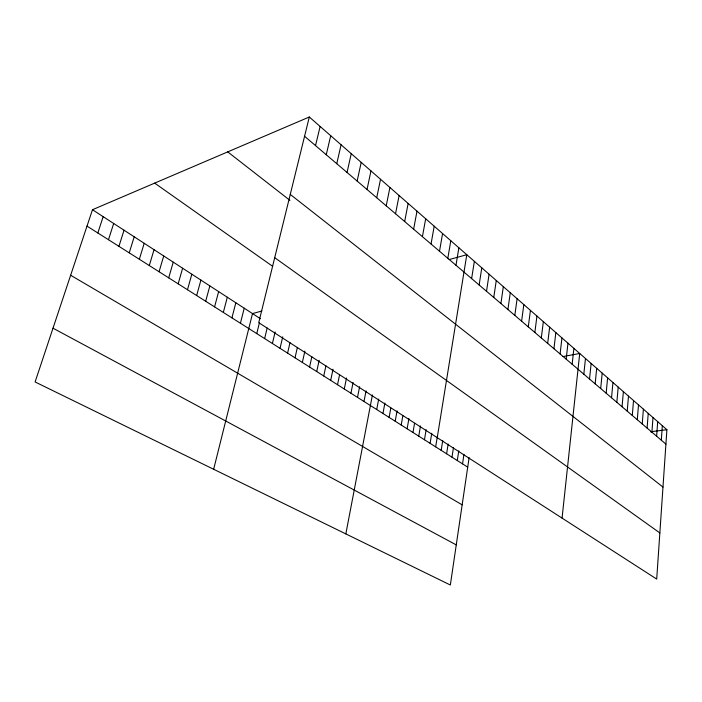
<?xml version="1.0" encoding="UTF-8"?>
<svg xmlns="http://www.w3.org/2000/svg" width="702" height="702" viewBox="0 0 702 702"><rect width="100%" height="100%" fill="white"/><g stroke="black" fill="none" stroke-linecap="round" stroke-linejoin="round"><path stroke-width="1.05" d="M666.9 429.703L656.703 579.08L258.731 322.666L309.31 116.997L666.9 429.703L650.491 431.765M661.31 440.198L662.328 425.702M656.633 436.223L657.686 421.648M651.904 432.186L652.992 417.541M647.104 428.097L648.227 413.373M642.233 423.947L643.392 409.152M637.293 419.743L638.495 404.861M632.291 415.479L633.529 400.517M627.211 411.153L628.492 396.112M622.06 406.765L623.385 391.646M616.839 402.307L618.199 387.118M611.539 397.797L612.943 382.52M606.159 393.208L607.607 377.851M600.693 388.557L602.193 373.122M595.156 383.836L596.7 368.313M589.531 379.045L591.128 363.443M583.827 374.184L585.468 358.494M562.065 518.102L579.72 353.466L563.03 356.563M572.148 364.233L573.894 348.368M566.172 359.143L567.971 343.19M560.099 353.975L561.951 337.934M553.939 348.727L555.844 332.59M547.674 343.392L549.648 327.167M541.312 337.969L543.339 321.656M534.854 332.458L536.942 316.058M528.281 326.869L530.431 310.363M521.604 321.174L523.824 304.58M514.82 315.4L517.102 298.71M507.923 309.521L510.275 292.734M500.903 303.545L503.325 286.662M469.12 457.634L450.342 585.003L35.1 381.958L92.471 209.722L309.31 116.997M493.769 297.464L496.27 280.484M486.521 291.286L489.083 274.21M462.539 463.864L463.969 454.308M457.292 460.547L458.748 450.938M479.141 284.994L481.783 267.822M451.983 457.186L453.474 447.534M446.612 453.782L448.13 444.094M441.172 450.342L442.725 440.602M471.63 278.597L474.359 261.328M435.67 446.858L437.293 436.828M437.232 437.671L466.795 254.721L449.166 259.556M430.107 443.331L431.756 433.248M455.975 265.268L458.871 247.788M424.464 439.768L426.149 429.633M418.752 436.153L420.48 425.974M447.815 258.31L450.798 240.725M412.978 432.493L414.557 423.288M407.125 428.782L408.915 418.515M439.505 251.228L442.585 233.538M431.037 244.015L434.213 226.219M401.193 425.035L402.843 415.742M395.191 421.235L397.06 410.863M389.11 417.383L390.83 408.002M422.411 236.671L425.684 218.761M382.959 413.487L384.898 403.018M376.72 409.538L378.703 399.017M413.627 229.177L416.997 211.162M404.668 221.551L408.143 203.422M345.832 533.906L372.42 394.963M363.996 401.483L366.058 390.856M395.533 213.768L399.113 195.533M357.511 397.376L359.617 386.705M350.939 393.217L353.088 382.485M386.214 205.835L389.917 187.487M344.278 388.996L346.516 377.983M337.522 384.722L339.601 374.666M376.72 197.736L380.528 179.282M330.686 380.387L333.02 369.27M367.032 189.487L370.963 170.911M323.745 376L325.912 365.839M357.142 181.063L361.205 162.373M316.716 371.551L319.147 360.319M309.582 367.032L311.837 356.774M347.06 172.473L351.246 153.668M302.351 362.46L304.887 351.114M336.767 163.698L341.084 144.779M295.024 357.818L297.376 347.455M287.592 353.106L289.987 342.69M326.255 154.747L330.712 135.705M280.045 348.332L282.748 336.82M272.394 343.489L275.149 331.914M315.523 145.604L320.121 126.448M264.636 338.575L267.19 328.001M256.765 333.59L259.371 322.964M213.654 469.269L252.509 313.575L261.881 311.004M240.417 323.245L244.235 308.213M231.941 317.874L235.837 302.755M223.324 312.425L227.308 297.227M214.575 306.879L218.647 291.602M205.686 301.255L209.854 285.898M196.657 295.542L200.912 280.098M187.487 289.733L191.839 274.21M178.168 283.836L182.617 268.225M168.699 277.843L173.245 262.144M159.073 271.744L163.724 255.967M149.289 265.549L154.045 249.684M139.338 259.249L144.208 243.296M129.221 252.852L134.205 236.802M118.936 246.332L124.035 230.203M108.477 239.715L113.689 223.49M97.832 232.976L103.168 216.664M53.01 328.194L456.256 544.892M70.639 275.263L462.162 504.843M87.004 226.123L467.716 467.146M92.471 209.722L260.416 318.717M154.677 183.117L272.692 266.348M274.71 257.687L659.854 532.941M227.738 151.878L289.917 200.342M290.268 194.41L662.986 487.083M304.571 136.267L665.917 444.12"/></g></svg>
